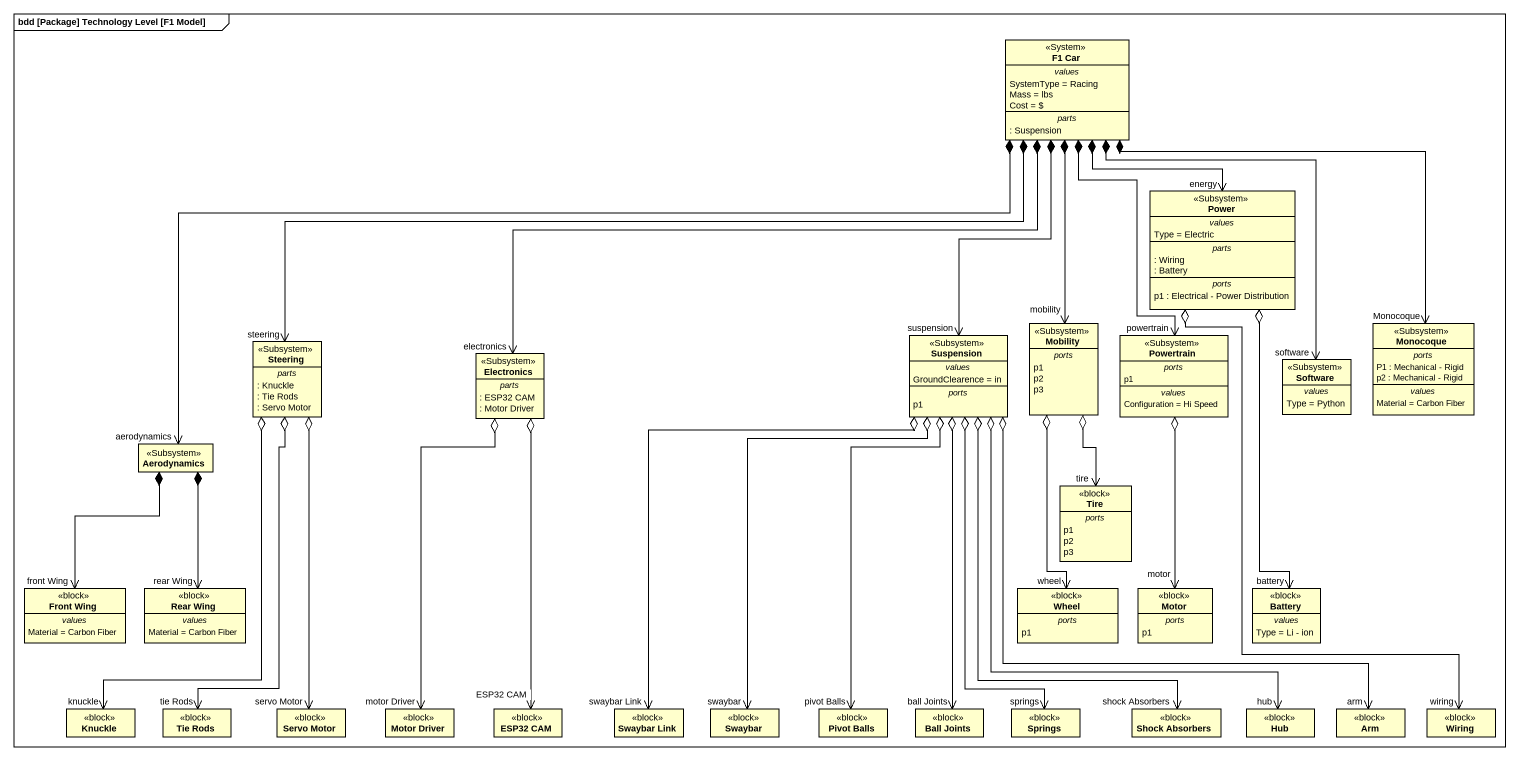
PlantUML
@startuml
mainframe bdd [Package] Technology Level [F1 Model]
hide circle
hide empty members
class "F1 Car" as F1_Car <<System>> {
  -- values --
  SystemType = Racing
  Mass = lbs
  Cost = $
  -- parts --
  : Suspension
}
class Power <<Subsystem>> {
  -- values --
  Type = Electric
  -- parts --
  : Wiring
  : Battery
  -- ports --
  p1 : Electrical - Power Distribution
}
class Mobility <<Subsystem>> {
  -- ports --
  p1
  p2
  p3
}
class Monocoque <<Subsystem>> {
  -- ports --
  P1 : Mechanical - Rigid
  p2 : Mechanical - Rigid
  -- values --
  Material = Carbon Fiber
}
class Steering <<Subsystem>> {
  -- parts --
  : Knuckle
  : Tie Rods
  : Servo Motor
}
class Electronics <<Subsystem>> {
  -- parts --
  : ESP32 CAM
  : Motor Driver
}
class Suspension <<Subsystem>> {
  -- values --
  GroundClearence = in
  -- ports --
  p1
}
class Powertrain <<Subsystem>> {
  -- ports --
  p1
  -- values --
  Configuration = Hi Speed
}
class Software <<Subsystem>> {
  -- values --
  Type = Python
}
class Aerodynamics <<Subsystem>>
class Tire <<block>> {
  -- ports --
  p1
  p2
  p3
}
class "Front Wing" as Front_Wing <<block>> {
  -- values --
  Material = Carbon Fiber
}
class "Rear Wing" as Rear_Wing <<block>> {
  -- values --
  Material = Carbon Fiber
}
class Wheel <<block>> {
  -- ports --
  p1
}
class Motor <<block>> {
  -- ports --
  p1
}
class Battery <<block>> {
  -- values --
  Type = Li - ion
}
class Knuckle <<block>>
class "Tie Rods" as Tie_Rods <<block>>
class "Servo Motor" as Servo_Motor <<block>>
class "Motor Driver" as Motor_Driver <<block>>
class "ESP32 CAM" as ESP32_CAM <<block>>
class "Swaybar Link" as Swaybar_Link <<block>>
class Swaybar <<block>>
class "Pivot Balls" as Pivot_Balls <<block>>
class "Ball Joints" as Ball_Joints <<block>>
class Springs <<block>>
class "Shock Absorbers" as Shock_Absorbers <<block>>
class Hub <<block>>
class Arm <<block>>
class Wiring <<block>>
F1_Car *--> "energy" Power
F1_Car *--> "mobility" Mobility
F1_Car *--> "Monocoque" Monocoque
F1_Car *-left-> "steering" Steering
F1_Car *-left-> "electronics" Electronics
F1_Car *--> "suspension" Suspension
F1_Car *--> "powertrain" Powertrain
F1_Car *--> "software" Software
F1_Car *-left-> "aerodynamics" Aerodynamics
Power o--> "battery" Battery
Power o--> "wiring" Wiring
Mobility o--> "tire" Tire
Mobility o--> "wheel" Wheel
Steering o--> "knuckle" Knuckle
Steering o--> "tie Rods" Tie_Rods
Steering o--> "servo Motor" Servo_Motor
Electronics o--> "motor Driver" Motor_Driver
Electronics o--> "ESP32 CAM" ESP32_CAM
Suspension o--> "swaybar Link" Swaybar_Link
Suspension o--> "swaybar" Swaybar
Suspension o--> "pivot Balls" Pivot_Balls
Suspension o--> "ball Joints" Ball_Joints
Suspension o--> "springs" Springs
Suspension o--> "shock Absorbers" Shock_Absorbers
Suspension o--> "hub" Hub
Suspension o--> "arm" Arm
Powertrain o--> "motor" Motor
Aerodynamics *--> "front Wing" Front_Wing
Aerodynamics *--> "rear Wing" Rear_Wing
@enduml
